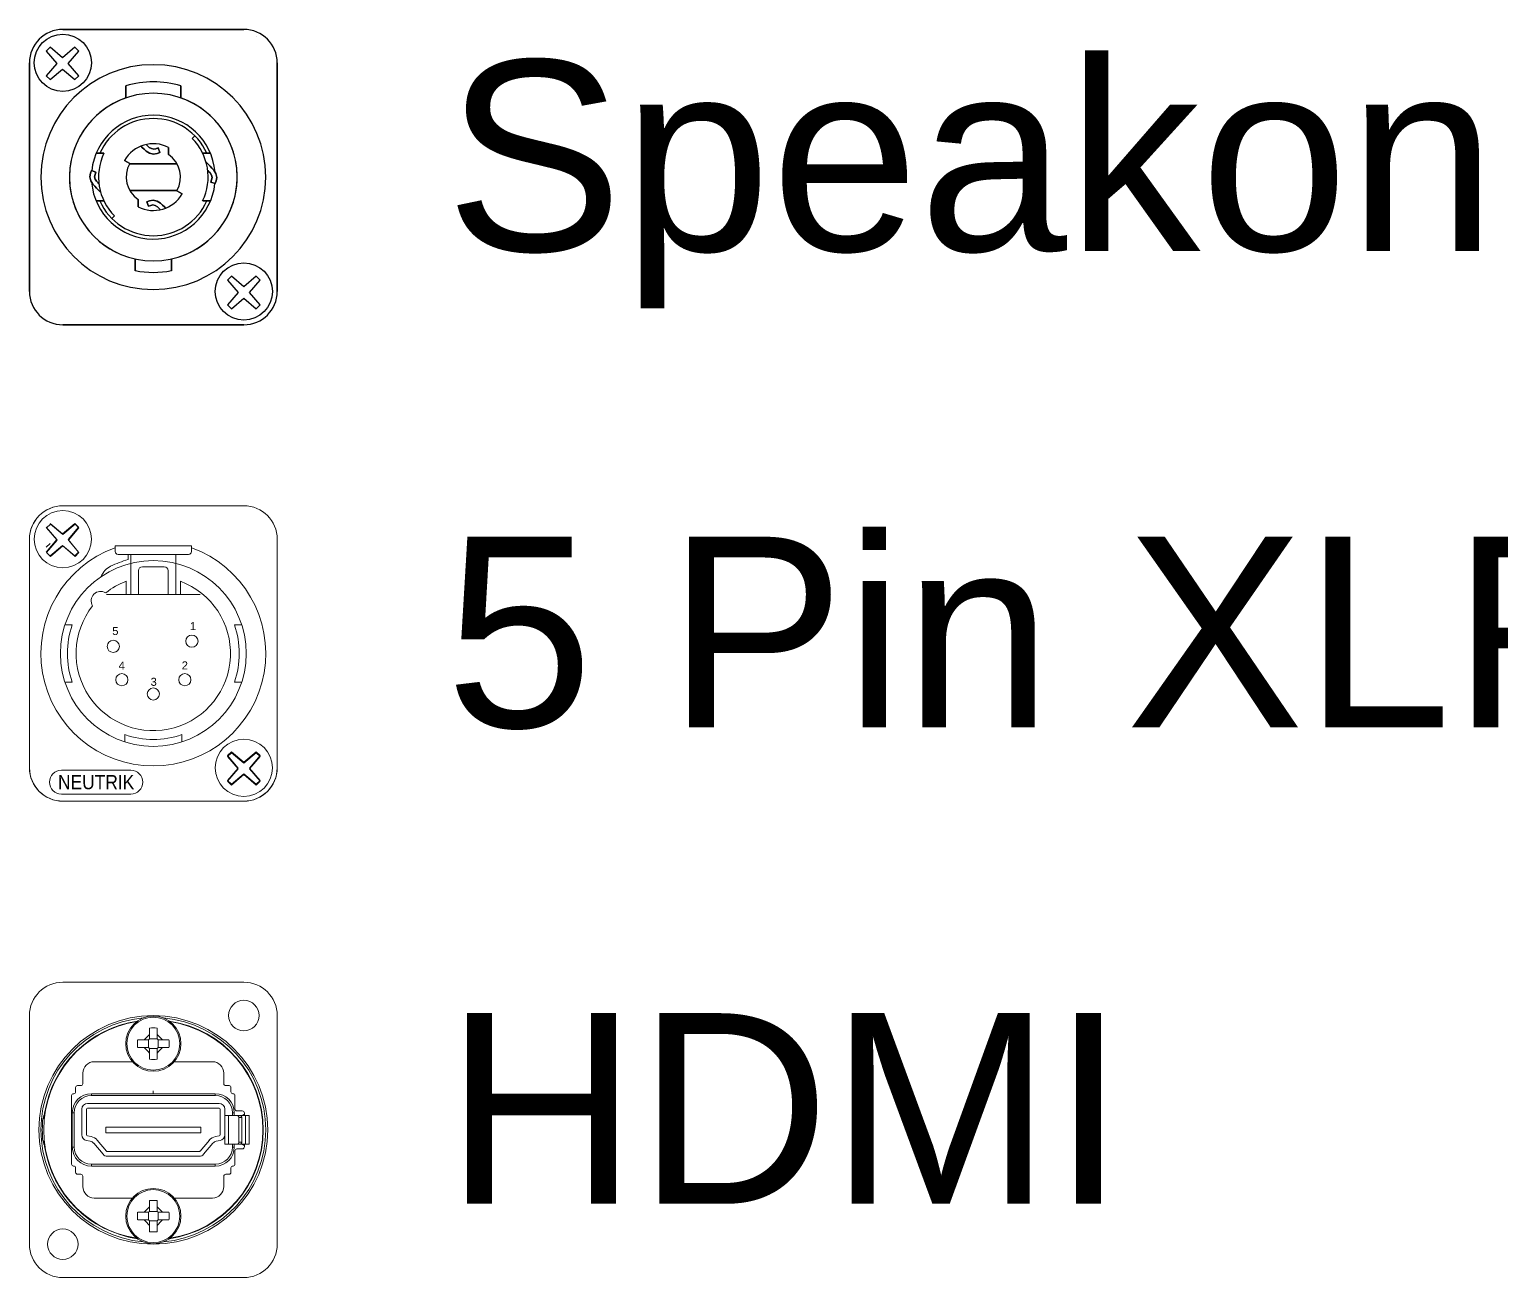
# Model space of a CAD drawing. Header units: millimetres. Extents: x -71336 to -35435, y -26189 to 22712.
# Drawn here: x -57807.6 to -57653.1, y -2673.4 to -2542.4 of the extents above; entities that cross this region are included whole.
import ezdxf
from ezdxf.enums import TextEntityAlignment as Align

# ---------------------------------------------------------------- set-up
doc = ezdxf.new("R2010")
doc.units = ezdxf.units.MM
doc.layers.add('SC - Equipment', color=7, linetype='Continuous', lineweight=13)
doc.styles.add('ARIAL', font='arial.ttf')
doc.styles.get("Standard").update_dxf_attribs({"font": 'arial.ttf', "height": 35})

# ---------------------------------------------------------------- blocks, each defined once
blk = doc.blocks.new('A$C1A634837')
for p, q in [((22.5, 31), (3.5, 31)), ((1.76, 28.75), (2.86, 27.45)), ((3.46, 28.05), (2.16, 29.15)), ((4.76, 29.15), (3.46, 28.05)), ((4.06, 27.45), (5.16, 28.75)), ((5.16, 28.75), (4.76, 29.15)), ((0, 27.5), (0, 3.5)), ((2.86, 27.45), (1.76, 26.15)), ((2.16, 27.06), (1.76, 26.65)), ((2.16, 25.75), (3.46, 26.85)), ((3.46, 26.85), (4.76, 25.75)), ((5.16, 26.15), (4.06, 27.45)), ((26, 27.5), (26, 3.5)), ((4.76, 25.75), (5.16, 26.15)), ((21.2, 5.18), (20.8, 4.78)), ((20.8, 4.78), (21.9, 3.48)), ((22.5, 4.08), (21.2, 5.18)), ((23.8, 5.18), (22.5, 4.08)), ((23.1, 3.48), (24.2, 4.78)), ((24.2, 4.78), (23.8, 5.18)), ((21.9, 3.48), (20.8, 2.18)), ((24.2, 2.18), (23.1, 3.48)), ((20.8, 2.18), (21.2, 1.78)), ((21.2, 1.78), (22.5, 2.88)), ((22.5, 2.88), (23.8, 1.78)), ((23.8, 1.78), (24.2, 2.18)), ((22.5, 0), (3.5, 0)), ((3.5, 0), (22.5, 0))]:
    blk.add_line(p, q)
for centre, major_axis, start_param, end_param in [((3.5, 27.5), (3.5, 0), 1.5708, 3.141597), ((22.5, 27.5), (3.5, 0), 0, 1.570796), ((3.5, 27.5), (3, 0), 0, 6.283185), ((22.5, 3.5), (3, 0), 0, 6.283185), ((3.5, 3.5), (2.47, 2.47), 2.356194, 3.926991), ((22.5, 3.5), (-2.47, 2.47), 2.356194, 3.926991)]:
    blk.add_ellipse(centre, major_axis=major_axis, ratio=1, start_param=start_param, end_param=end_param)
blk = doc.blocks.new('XLR 5 PIN MALE')
at = {"layer": 'SC - Equipment'}
for p, q in [((8.32, 31), (3.5, 31)), ((22.5, 31), (17.68, 31)), ((2.2, 29.09), (1.8, 28.69)), ((1.8, 28.69), (1.8, 28.69)), ((1.8, 28.69), (2.9, 27.39)), ((3.5, 27.99), (2.2, 29.09)), ((4.8, 29.09), (3.5, 27.99)), ((4.1, 27.39), (5.2, 28.69)), ((5.2, 28.69), (4.8, 29.09)), ((0, 3.5), (0, 27.5)), ((2.9, 27.39), (1.8, 26.09)), ((2.2, 25.69), (3.5, 26.79)), ((3.5, 26.79), (4.8, 25.69)), ((5.2, 26.09), (4.1, 27.39)), ((26, 27.5), (26, 3.5)), ((1.8, 26.09), (2.2, 25.69)), ((4.8, 25.69), (5.2, 26.09)), ((4.49, 18.5), (3.72, 18.5)), ((21.51, 18.5), (22.28, 18.5)), ((4.49, 12.5), (3.72, 12.5)), ((21.51, 12.5), (22.28, 12.5)), ((10, 6.99), (10, 6.22)), ((16, 6.99), (16, 6.22)), ((21.2, 5.09), (20.8, 4.69)), ((20.8, 4.69), (20.8, 4.69)), ((20.8, 4.69), (21.9, 3.39)), ((22.5, 3.99), (21.2, 5.09)), ((23.8, 5.09), (22.5, 3.99)), ((23.1, 3.39), (24.2, 4.69)), ((24.2, 4.69), (23.8, 5.09)), ((3.35, 3.25), (10.64, 3.25)), ((21.9, 3.39), (20.8, 2.09)), ((24.2, 2.09), (23.1, 3.39)), ((20.8, 2.09), (21.2, 1.69)), ((21.2, 1.69), (22.5, 2.79)), ((22.5, 2.79), (23.8, 1.69)), ((23.8, 1.69), (24.2, 2.09)), ((3.35, 0.75), (10.64, 0.75)), ((22.5, 0), (3.5, 0))]:
    blk.add_line(p, q, dxfattribs=at)
at = {"layer": 'SC - Equipment', "linetype": 'Continuous'}
for p, q in [((9, 26.81), (9, 26.2)), ((17, 26.81), (17, 26.2)), ((9.3, 25.9), (10.35, 25.9)), ((10, 25.9), (16, 25.9)), ((10.35, 25.9), (10.35, 25.35)), ((10.65, 25.9), (10.65, 21.7)), ((15.35, 25.9), (15.35, 21.7)), ((15.65, 25.9), (16.7, 25.9)), ((11.45, 24.2), (11.45, 21.7)), ((11.85, 24.6), (14.15, 24.6)), ((14.55, 24.2), (14.55, 21.7)), ((8.1, 21.7), (17.9, 21.7)), ((10.15, 23.08), (10.15, 21.7)), ((15.85, 23.08), (15.85, 21.7))]:
    blk.add_line(p, q, dxfattribs=at)
at = {"layer": 'SC - Equipment'}
blk.add_lwpolyline([(9, 26.81), (17, 26.81)], dxfattribs=at)
for centre, radius in [((3.5, 27.5), 3), ((13, 15.5), 9.75), ((17.05, 16.8), 0.64), ((8.8, 16.25), 0.64), ((9.7, 12.75), 0.64), ((16.3, 12.75), 0.64), ((13, 11.25), 0.64), ((22.5, 3.5), 3)]:
    blk.add_circle(centre, radius, dxfattribs=at)
for centre, radius, start, end in [((3.5, 27.5), 3.5, 90, 180), ((22.5, 27.5), 3.5, 0, 90), ((13, 15.5), 11.8, 109.8149, 70.1851), ((13, 15.5), 8.1, 141.8804, 69.3994), ((7.48, 21.02), 1, 58.9849, 211.0151), ((13, 15.5), 8.1, 110.6006, 128.1196), ((13, 15.5), 9.02, 160.5849, 199.4151), ((13, 15.5), 9.02, 340.5849, 19.4151), ((13, 15.5), 9.02, 250.5849, 289.4151), ((3.5, 3.5), 3.5, 180, 270), ((3.35, 2), 1.25, 90, 270), ((10.64, 2), 1.25, 270, 90), ((22.5, 3.5), 3.5, 270, 0)]:
    blk.add_arc(centre, radius, start, end, dxfattribs=at)
at = {"layer": 'SC - Equipment', "linetype": 'Continuous'}
for centre, radius, start, end in [((13, 15.5), 10.2, 105.0584, 116.0416), ((9.3, 26.2), 0.3, 180, 270), ((16.7, 26.2), 0.3, 270, 0), ((9.4, 22.87), 2, 116.0416, 159.4649), ((11.85, 24.2), 0.4, 90, 180), ((14.15, 24.2), 0.4, 0, 90)]:
    blk.add_arc(centre, radius, start, end, dxfattribs=at)
at = {"layer": 'SC - Equipment'}
blk.add_blockref('A$C1A634837', (0, 0), dxfattribs=at)
for s, p in [('1', (16.84, 17.96)), ('5', (8.69, 17.44)), ('4', (9.36, 13.82)), ('2', (15.98, 13.83)), ('3', (12.71, 12.11))]:
    blk.add_text(s, height=0.84, dxfattribs=at).set_placement(p)
at = {"layer": 'SC - Equipment', "width": 0.869804}
blk.add_text('NEUTRIK', height=1.5, dxfattribs=at).set_placement((3, 1.25), (11, 1.25), align=Align.FIT)
blk = doc.blocks.new('NL4MP')
for p, q in [((-9.5, 15.5), (9.5, 15.5)), ((9.5, 15.5), (-9.5, 15.5)), ((-9.5, 15.5), (9.5, 15.5)), ((9.5, 15.5), (-9.5, 15.5)), ((9.5, 15.5), (9.5, 15.5)), ((9.5, 15.5), (9.5, 15.5)), ((10.78, 14.73), (10.78, 14.73)), ((10.78, 14.73), (10.78, 14.73)), ((-10.83, 13.63), (-11.23, 13.23)), ((-11.23, 13.23), (-11.23, 13.23)), ((-11.23, 13.23), (-10.13, 11.93)), ((-9.53, 12.53), (-10.83, 13.63)), ((-8.23, 13.63), (-9.53, 12.53)), ((-8.93, 11.93), (-7.83, 13.23)), ((-7.83, 13.23), (-8.23, 13.63)), ((-13, -12), (-13, 12)), ((-13, 12), (-13, -12)), ((-13, 12), (-13, 12)), ((-13, 12), (-13, 12)), ((-13, -12), (-13, 12)), ((-13, 12), (-13, -12)), ((-10.13, 11.93), (-11.23, 10.63)), ((-10.83, 10.23), (-9.53, 11.33)), ((-9.53, 11.33), (-8.23, 10.23)), ((-7.83, 10.63), (-8.93, 11.93)), ((13, 12), (13, -12)), ((13, -12), (13, 12)), ((13, 12), (13, 12)), ((13, 12), (13, 12)), ((13, 12), (13, -12)), ((13, -12), (13, 12)), ((-11.23, 10.63), (-10.83, 10.23)), ((-8.23, 10.23), (-7.83, 10.63)), ((-2.9, 9.57), (-2.9, 8.31)), ((-2.9, 8.31), (-2.9, 9.57)), ((2.9, 9.57), (2.9, 8.31)), ((2.9, 8.31), (2.9, 9.57)), ((-1.29, 3.25), (-1.16, 3.12)), ((-1.16, 3.12), (-1.29, 3.25)), ((-1.16, 3.12), (-0.95, 2.93)), ((-0.95, 2.93), (-1.16, 3.12)), ((-0.74, 3.42), (-0.6, 3.29)), ((-0.6, 3.29), (-0.74, 3.42)), ((-0.6, 3.29), (-0.44, 3.12)), ((-0.44, 3.12), (-0.6, 3.29)), ((-0.44, 3.12), (-0.2, 2.99)), ((-0.2, 2.99), (-0.44, 3.12)), ((1.6, 3.11), (1.6, 2.36)), ((1.6, 2.36), (1.6, 3.11)), ((4.35, 4.35), (4.07, 4.07)), ((4.07, 4.07), (4.35, 4.35)), ((-5.18, 2.5), (-6, 2.5)), ((-6, 2.5), (-5.18, 2.5)), ((-2.47, 1.42), (-3.03, 1.75)), ((-3.03, 1.75), (-2.47, 1.42)), ((-0.95, 2.93), (-0.74, 2.72)), ((-0.74, 2.72), (-0.95, 2.93)), ((-0.74, 2.72), (-0.39, 2.52)), ((-0.39, 2.52), (-0.74, 2.72)), ((-0.39, 2.52), (0.03, 2.41)), ((0.03, 2.41), (-0.39, 2.52)), ((-0.2, 2.99), (0.04, 2.92)), ((0.04, 2.92), (-0.2, 2.99)), ((0.03, 2.41), (0.4, 2.49)), ((0.4, 2.49), (0.03, 2.41)), ((0.04, 2.92), (0.27, 2.97)), ((0.27, 2.97), (0.04, 2.92)), ((0.27, 2.97), (0.52, 3.06)), ((0.52, 3.06), (0.27, 2.97)), ((0.4, 2.49), (0.68, 2.59)), ((0.68, 2.59), (0.4, 2.49)), ((0.52, 3.06), (0.68, 2.59)), ((0.68, 2.59), (0.52, 3.06)), ((6, 2.5), (5.18, 2.5)), ((5.18, 2.5), (6, 2.5)), ((5.52, 1.61), (5.96, 1.16)), ((5.96, 1.16), (5.52, 1.61)), ((-6.67, 0.03), (-6.59, 0.4)), ((-6.59, 0.4), (-6.67, 0.03)), ((-6.56, -0.39), (-6.67, 0.03)), ((-6.67, 0.03), (-6.56, -0.39)), ((-6.59, 0.4), (-6.49, 0.68)), ((-6.49, 0.68), (-6.59, 0.4)), ((-6.02, 0.52), (-6.49, 0.68)), ((-6.49, 0.68), (-6.02, 0.52)), ((-6.16, 0.04), (-6.11, 0.26)), ((-6.11, 0.26), (-6.16, 0.04)), ((-6.09, -0.2), (-6.16, 0.04)), ((-6.16, 0.04), (-6.09, -0.2)), ((-6.11, 0.26), (-6.02, 0.52)), ((-6.02, 0.52), (-6.11, 0.26)), ((2.48, 1.4), (-2.48, 1.4)), ((-2.48, 1.4), (2.48, 1.4)), ((5.71, 0.69), (5.79, 0.6)), ((5.79, 0.6), (5.71, 0.69)), ((5.79, 0.6), (5.96, 0.44)), ((5.96, 0.44), (5.79, 0.6)), ((5.96, 1.16), (6.15, 0.95)), ((6.15, 0.95), (5.96, 1.16)), ((5.96, 0.44), (6.09, 0.2)), ((6.09, 0.2), (5.96, 0.44)), ((6.09, 0.2), (6.16, -0.04)), ((6.16, -0.04), (6.09, 0.2)), ((6.15, 0.95), (6.36, 0.74)), ((6.36, 0.74), (6.15, 0.95)), ((6.36, 0.74), (6.56, 0.39)), ((6.56, 0.39), (6.36, 0.74)), ((6.56, 0.39), (6.67, -0.03)), ((6.67, -0.03), (6.56, 0.39)), ((-6.36, -0.74), (-6.56, -0.39)), ((-6.56, -0.39), (-6.36, -0.74)), ((-6.15, -0.95), (-6.36, -0.74)), ((-6.36, -0.74), (-6.15, -0.95)), ((-5.96, -1.16), (-6.15, -0.95)), ((-6.15, -0.95), (-5.96, -1.16)), ((-5.96, -0.44), (-6.09, -0.2)), ((-6.09, -0.2), (-5.96, -0.44)), ((-5.79, -0.6), (-5.96, -0.44)), ((-5.96, -0.44), (-5.79, -0.6)), ((-5.52, -1.61), (-5.96, -1.16)), ((-5.96, -1.16), (-5.52, -1.61)), ((-5.71, -0.69), (-5.79, -0.6)), ((-5.79, -0.6), (-5.71, -0.69)), ((2.48, -1.4), (-2.48, -1.4)), ((-2.48, -1.4), (2.48, -1.4)), ((3.03, -1.75), (2.47, -1.43)), ((2.47, -1.43), (3.03, -1.75)), ((6.11, -0.27), (6.02, -0.52)), ((6.02, -0.52), (6.11, -0.27)), ((6.02, -0.52), (6.49, -0.68)), ((6.49, -0.68), (6.02, -0.52)), ((6.16, -0.04), (6.11, -0.27)), ((6.11, -0.27), (6.16, -0.04)), ((6.59, -0.4), (6.49, -0.68)), ((6.49, -0.68), (6.59, -0.4)), ((6.67, -0.03), (6.59, -0.4)), ((6.59, -0.4), (6.67, -0.03)), ((-5.18, -2.5), (-6, -2.5)), ((-6, -2.5), (-5.18, -2.5)), ((-1.6, -2.36), (-1.6, -3.11)), ((-1.6, -3.11), (-1.6, -2.36)), ((-0.4, -2.49), (-0.68, -2.59)), ((-0.68, -2.59), (-0.4, -2.49)), ((-0.52, -3.06), (-0.68, -2.59)), ((-0.68, -2.59), (-0.52, -3.06)), ((-0.26, -2.97), (-0.52, -3.06)), ((-0.52, -3.06), (-0.26, -2.97)), ((-0.03, -2.41), (-0.4, -2.49)), ((-0.4, -2.49), (-0.03, -2.41)), ((-0.04, -2.92), (-0.26, -2.97)), ((-0.26, -2.97), (-0.04, -2.92)), ((0.2, -2.99), (-0.04, -2.92)), ((-0.04, -2.92), (0.2, -2.99)), ((0.39, -2.52), (-0.03, -2.41)), ((-0.03, -2.41), (0.39, -2.52)), ((0.44, -3.12), (0.2, -2.99)), ((0.2, -2.99), (0.44, -3.12)), ((0.74, -2.72), (0.39, -2.52)), ((0.39, -2.52), (0.74, -2.72)), ((0.95, -2.93), (0.74, -2.72)), ((0.74, -2.72), (0.95, -2.93)), ((1.16, -3.12), (0.95, -2.93)), ((0.95, -2.93), (1.16, -3.12)), ((6, -2.5), (5.18, -2.5)), ((5.18, -2.5), (6, -2.5)), ((-4.07, -4.07), (-4.35, -4.35)), ((-4.35, -4.35), (-4.07, -4.07)), ((0.6, -3.29), (0.44, -3.12)), ((0.44, -3.12), (0.6, -3.29)), ((0.74, -3.42), (0.6, -3.29)), ((0.6, -3.29), (0.74, -3.42)), ((1.29, -3.25), (1.16, -3.12)), ((1.16, -3.12), (1.29, -3.25)), ((-1.9, -9.82), (-1.9, -8.59)), ((-1.9, -8.59), (-1.9, -9.82)), ((1.9, -9.82), (1.9, -8.59)), ((1.9, -8.59), (1.9, -9.82)), ((8.2, -10.41), (7.8, -10.81)), ((7.8, -10.81), (7.8, -10.81)), ((7.8, -10.81), (8.9, -12.11)), ((9.5, -11.51), (8.2, -10.41)), ((10.8, -10.41), (9.5, -11.51)), ((10.1, -12.11), (11.2, -10.81)), ((11.2, -10.81), (10.8, -10.41)), ((8.9, -12.11), (7.8, -13.41)), ((11.2, -13.41), (10.1, -12.11)), ((7.8, -13.41), (8.2, -13.81)), ((8.2, -13.81), (9.5, -12.71)), ((9.5, -12.71), (10.8, -13.81)), ((10.8, -13.81), (11.2, -13.41)), ((9.5, -15.5), (-9.5, -15.5)), ((-9.5, -15.5), (9.5, -15.5)), ((9.5, -15.5), (-9.5, -15.5)), ((-9.5, -15.5), (9.5, -15.5)), ((9.5, -15.5), (9.5, -15.5)), ((9.5, -15.5), (9.5, -15.5))]:
    blk.add_line(p, q)
for centre, major_axis, start_param, end_param in [((-9.5, 12), (3.5, 0), 1.570797, 3.141593), ((-9.5, 12), (3.5, 0), 1.570797, 3.141593), ((9.5, 12), (3.5, 0), 0, 1.570796), ((9.5, 12), (3.5, 0), 0, 1.570796), ((-9.5, 12), (3, 0), 0, 6.283185), ((0, 0), (11.8, 0), 0, 6.283185), ((0, 0), (10, 0), 1.276569, 1.865023), ((0, 0), (8.8, 0), 1.906619, 4.494767), ((0, 0), (8.8, 0), 0, 6.283185), ((0, 0), (8.8, 0), 4.930011, 7.51816), ((0, 0), (6.5, 0), 0.082068, 3.038109), ((0, 0), (6.15, 0), 0.418624, 2.722968), ((0, 0), (3.5, 0), 1.096016, 2.617994), ((0, 0), (5.75, 0), 5.833388, 7.068583), ((0, 0), (5.75, 0), 2.691796, 3.926991), ((0, 0), (2.85, 0), 5.759586, 7.2579), ((0, 0), (2.85, 0), 2.617994, 4.116308), ((0, 0), (6.5, 0), 3.223661, 6.179701), ((0, 0), (6.15, 0), 3.560217, 5.864561), ((0, 0), (3.5, 0), 4.237609, 5.759586), ((9.5, -12), (3, 0), 0, 6.283185), ((0, 0), (10, 0), 4.521227, 4.903551), ((-9.5, -12), (3.5, 0), 3.141593, 4.712389), ((-9.5, -12), (3.5, 0), 3.141593, 4.712389), ((9.5, -12), (3.5, 0), 4.712389, 6.283185), ((9.5, -12), (3.5, 0), 4.712389, 6.283185)]:
    blk.add_ellipse(centre, major_axis=major_axis, ratio=1, start_param=start_param, end_param=end_param)
blk = doc.blocks.new('HDMI FEMALE')
at = {"layer": 'SC - Equipment'}
for p, q in [((9.5, 15.5), (-9.5, 15.5)), ((-13, 12), (-13, -12)), ((13, -12), (13, 12)), ((-1.64, 9.45), (-0.5, 9.45)), ((-0.4, 9.55), (-0.5, 9.45)), ((-0.5, 9.45), (-0.5, 8.65)), ((-0.4, 9.55), (-0.4, 10.69)), ((0.4, 9.55), (-0.4, 9.55)), ((0.4, 9.55), (0.4, 10.69)), ((0.5, 9.45), (0.4, 9.55)), ((0.5, 8.65), (0.5, 9.45)), ((1.64, 9.45), (0.5, 9.45)), ((-1.64, 8.65), (-0.5, 8.65)), ((-0.5, 8.65), (-0.4, 8.55)), ((-0.4, 7.41), (-0.4, 8.55)), ((0.4, 8.55), (-0.4, 8.55)), ((0.4, 8.55), (0.5, 8.65)), ((0.4, 7.41), (0.4, 8.55)), ((1.64, 8.65), (0.5, 8.65)), ((-6.2, 7.15), (-2.19, 7.15)), ((2.19, 7.15), (6.2, 7.15)), ((-7.95, 4.65), (-7.6, 4.65)), ((-7.4, 4.85), (-7.4, 5.95)), ((7.4, 5.95), (7.4, 4.85)), ((7.6, 4.65), (7.95, 4.65)), ((-8.57, -3.6), (-8.57, 3.6)), ((-8.37, 3.8), (-8.35, 3.8)), ((-8.15, 4), (-8.15, 4.45)), ((6.5, 3.8), (-6.5, 3.8)), ((-6.5, 3.6), (-6.5, 3.8)), ((6.5, 3.6), (-6.5, 3.6)), ((0, 3.8), (0, 4.1)), ((6.5, 3.6), (6.5, 3.8)), ((8.15, 4.45), (8.15, 4)), ((8.35, 3.8), (8.37, 3.8)), ((8.57, 3.6), (8.57, 2.2)), ((-11.44, 1.55), (-11.49, 1.5)), ((-11.44, 1.55), (-11.39, 1.55)), ((-11.4, 1.75), (-11.36, 1.75)), ((-8.3, 1.8), (-8.5, 1.8)), ((-8.5, 1.8), (-8.5, -1.8)), ((-8.3, 1.8), (-8.3, -1.8)), ((-7.5, 2.17), (-7.5, -0.52)), ((-7, 2.17), (-7, -0.52)), ((6.9, 2.77), (-6.9, 2.77)), ((6.9, 2.27), (-6.9, 2.27)), ((7, -0.52), (7, 2.17)), ((7.5, -0.52), (7.5, 2.17)), ((8.3, 1.5), (8.3, 1.8)), ((8.3, 1.8), (8.5, 1.8)), ((8.5, 1.5), (8.5, 1.8)), ((8.77, 2), (9.32, 2)), ((9.57, 1.75), (9.57, 1.5)), ((-11.43, 1.2), (-11.59, 1.2)), ((-11.52, 1.3), (-11.42, 1.3)), ((-11.49, 1.5), (-11.4, 1.5)), ((5, 0.3), (-5, 0.3)), ((-5, 0.3), (-5, -0.3)), ((5, -0.3), (5, 0.3)), ((7.88, 1.5), (7.5, 1.5)), ((7.88, 1.5), (7.88, -1.5)), ((9.12, 1.5), (7.88, 1.5)), ((8.97, -1.3), (8.97, 1.3)), ((8.97, 1.3), (9.28, 1.3)), ((9.12, 1.5), (10.06, 1.5)), ((9.28, -1.3), (9.28, 1.3)), ((9.66, 1.5), (9.66, -1.5)), ((10.06, 1.5), (10.06, -1.5)), ((-11.59, -1.2), (-11.43, -1.2)), ((-11.42, -1.3), (-11.52, -1.3)), ((-11.44, -1.55), (-11.49, -1.5)), ((-11.4, -1.5), (-11.49, -1.5)), ((-7.01, -1.11), (-6.61, -1.19)), ((-6.92, -0.62), (-6.52, -0.69)), ((-6.26, -1.39), (-5.28, -2.56)), ((-5.88, -1.07), (-4.9, -2.24)), ((-5, -0.3), (5, -0.3)), ((4.9, -2.24), (5.88, -1.07)), ((5.28, -2.56), (6.26, -1.39)), ((6.52, -0.69), (6.92, -0.62)), ((6.61, -1.19), (7.01, -1.11)), ((7.49, -0.62), (7.49, -1.5)), ((7.49, -1.5), (7.88, -1.5)), ((7.88, -1.5), (9.12, -1.5)), ((8.3, -1.8), (8.3, -1.5)), ((8.5, -1.8), (8.5, -1.5)), ((8.97, -1.3), (9.28, -1.3)), ((10.06, -1.5), (9.12, -1.5)), ((9.57, -1.5), (9.57, -1.75)), ((-11.39, -1.55), (-11.44, -1.55)), ((-11.36, -1.75), (-11.4, -1.75)), ((-8.3, -1.8), (-8.5, -1.8)), ((-4.82, -2.27), (4.82, -2.27)), ((-4.82, -2.77), (4.82, -2.77)), ((8.3, -1.8), (8.5, -1.8)), ((8.57, -2.2), (8.57, -3.6)), ((9.32, -2), (8.77, -2)), ((-8.35, -3.8), (-8.37, -3.8)), ((-8.15, -4.45), (-8.15, -4)), ((-6.5, -3.6), (6.5, -3.6)), ((-6.5, -3.6), (-6.5, -3.8)), ((-6.5, -3.8), (6.5, -3.8)), ((6.5, -3.6), (6.5, -3.8)), ((8.15, -4), (8.15, -4.45)), ((8.37, -3.8), (8.35, -3.8)), ((-7.6, -4.65), (-7.95, -4.65)), ((-7.4, -5.95), (-7.4, -4.85)), ((7.4, -4.85), (7.4, -5.95)), ((7.95, -4.65), (7.6, -4.65)), ((-2.19, -7.15), (-6.2, -7.15)), ((-0.4, -8.55), (-0.4, -7.41)), ((0.4, -8.55), (0.4, -7.41)), ((6.2, -7.15), (2.19, -7.15)), ((-1.64, -8.65), (-0.5, -8.65)), ((-0.4, -8.55), (-0.5, -8.65)), ((-0.5, -8.65), (-0.5, -9.45)), ((0.4, -8.55), (-0.4, -8.55)), ((0.5, -8.65), (0.4, -8.55)), ((1.64, -8.65), (0.5, -8.65)), ((0.5, -9.45), (0.5, -8.65)), ((-1.64, -9.45), (-0.5, -9.45)), ((-0.5, -9.45), (-0.4, -9.55)), ((0.4, -9.55), (-0.4, -9.55)), ((-0.4, -10.69), (-0.4, -9.55)), ((0.4, -9.55), (0.5, -9.45)), ((0.4, -10.69), (0.4, -9.55)), ((1.64, -9.45), (0.5, -9.45)), ((-9.5, -15.5), (9.5, -15.5))]:
    blk.add_line(p, q, dxfattribs=at)
for centre, radius in [((9.5, 12), 1.6), ((0, 0), 12), ((0, 9.05), 2.9), ((0, 9.05), 2.78), ((0, -9.05), 2.9), ((0, -9.05), 2.78), ((-9.5, -12), 1.6)]:
    blk.add_circle(centre, radius, dxfattribs=at)
for centre, radius, start, end in [((-9.5, 12), 3.5, 90, 180), ((9.5, 12), 3.5, 0, 90), ((0, 0), 11.8, 95.2212, 264.7788), ((0, 0), 11.5, 98.7385, 261.2615), ((0, 0), 11.54, 98.3468, 171.2818), ((0, 0), 11.8, 275.2212, 84.7788), ((0, 0), 11.54, 278.3483, 81.6517), ((0, 0), 11.5, 278.7385, 81.2615), ((10.65, 9.05), 12.3, 178.1371, 180.0002), ((27.7, -18.65), 40.14, 134.4148, 135.5852), ((0, -1.6), 12.3, 88.137, 91.863), ((-27.7, -18.65), 40.14, 44.4148, 45.5852), ((-10.65, 9.05), 12.3, 359.9992, 1.8635), ((10.65, 9.05), 12.3, 179.9992, 181.8635), ((27.7, 36.74), 40.14, 224.4148, 225.5852), ((-27.7, 36.74), 40.14, 314.4148, 315.5852), ((-10.65, 9.05), 12.3, 358.1371, 0.0002), ((-6.2, 5.95), 1.2, 90, 180), ((0, 19.7), 12.3, 268.137, 271.863), ((6.2, 5.95), 1.2, 0, 90), ((-7.95, 4.45), 0.2, 90, 180), ((-7.6, 4.85), 0.2, 270, 0), ((7.6, 4.85), 0.2, 180, 270), ((7.95, 4.45), 0.2, 0, 90), ((-8.37, 3.6), 0.2, 90, 180), ((-6.5, 1.8), 2, 90, 180), ((-8.35, 4), 0.2, 270, 0), ((-6.5, 1.8), 1.8, 90, 180), ((6.5, 1.8), 2, 0, 90), ((6.5, 1.8), 1.8, 0, 90), ((8.35, 4), 0.2, 180, 270), ((8.37, 3.6), 0.2, 0, 90), ((-6.9, 2.17), 0.6, 90, 180), ((-6.9, 2.17), 0.1, 90, 180), ((6.9, 2.17), 0.6, 0, 90), ((6.9, 2.17), 0.1, 0, 90), ((8.77, 2.2), 0.2, 180, 270), ((9.32, 1.75), 0.25, 0, 90), ((0, 0), 11.65, 174.0878, 185.9122), ((0, 0), 11.59, 173.5429, 174.057), ((9.21, 2), 0.502, 281.4437, 286.9969), ((0, 0), 11.59, 185.943, 186.4571), ((-6.9, -0.52), 0.6, 180, 259.6588), ((-6.9, -0.52), 0.1, 180, 259.6588), ((-6.72, -1.78), 0.6, 40, 79.6588), ((-6.72, -1.78), 1.1, 40, 79.6588), ((6.72, -1.78), 1.1, 100.3412, 140), ((6.72, -1.78), 0.6, 100.3412, 140), ((6.9, -0.52), 0.1, 280.3412, 0), ((6.9, -0.52), 0.6, 280.3412, 0), ((9.21, -2), 0.502, 73.0512, 78.5558), ((0, 0), 11.54, 188.7182, 261.6532), ((-6.5, -1.8), 2, 180, 270), ((-6.5, -1.8), 1.8, 180, 270), ((-4.82, -2.17), 0.6, 220, 270), ((-4.82, -2.17), 0.1, 220, 270), ((4.82, -2.17), 0.1, 270, 320), ((4.82, -2.17), 0.6, 270, 320), ((6.5, -1.8), 2, 270, 0), ((6.5, -1.8), 1.8, 270, 0), ((8.77, -2.2), 0.2, 90, 180), ((9.32, -1.75), 0.25, 270, 0), ((-8.37, -3.6), 0.2, 180, 270), ((-8.35, -4), 0.2, 0, 90), ((-7.95, -4.45), 0.2, 180, 270), ((7.95, -4.45), 0.2, 270, 0), ((8.35, -4), 0.2, 90, 180), ((8.37, -3.6), 0.2, 270, 0), ((-7.6, -4.85), 0.2, 0, 90), ((-6.2, -5.95), 1.2, 180, 270), ((6.2, -5.95), 1.2, 270, 0), ((7.6, -4.85), 0.2, 90, 180), ((0, -19.7), 12.3, 88.137, 91.863), ((10.65, -9.05), 12.3, 178.1371, 180.0002), ((10.65, -9.05), 12.3, 179.9992, 181.8635), ((27.7, -36.74), 40.14, 134.4148, 135.5852), ((-27.7, -36.74), 40.14, 44.4148, 45.5852), ((-10.65, -9.05), 12.3, 359.9992, 1.8635), ((-10.65, -9.05), 12.3, 358.1371, 0.0002), ((27.7, 18.65), 40.14, 224.4148, 225.5852), ((0, 1.6), 12.3, 268.137, 271.863), ((-27.7, 18.65), 40.14, 314.4148, 315.5852), ((-9.5, -12), 3.5, 180, 270), ((9.5, -12), 3.5, 270, 0)]:
    blk.add_arc(centre, radius, start, end, dxfattribs=at)
for points, knots in [([(-11.44, 1.55), (-11.44, 1.55), (-11.44, 1.55), (-11.44, 1.55), (-11.43, 1.56), (-11.43, 1.57), (-11.43, 1.57), (-11.43, 1.59), (-11.43, 1.61), (-11.42, 1.64), (-11.42, 1.67), (-11.41, 1.71), (-11.41, 1.74), (-11.4, 1.75)], [0, 0, 0, 0, 0.006887, 0.023061, 0.048432, 0.082812, 0.125822, 0.177009, 0.301942, 0.452687, 0.623599, 0.808492, 1, 1, 1, 1]), ([(9.35, 1.52), (9.38, 1.53), (9.43, 1.55), (9.5, 1.6), (9.55, 1.65), (9.57, 1.71), (9.57, 1.74), (9.57, 1.75)], [0, 0, 0, 0, 0.247537, 0.497609, 0.748218, 0.874206, 1, 1, 1, 1]), ([(9.49, 1.54), (9.52, 1.57), (9.56, 1.63), (9.57, 1.71), (9.57, 1.75)], [0, 0, 0, 0, 0.47594, 1, 1, 1, 1]), ([(-11.52, 1.3), (-11.52, 1.32), (-11.51, 1.34), (-11.51, 1.38), (-11.5, 1.41), (-11.5, 1.44), (-11.5, 1.46), (-11.49, 1.48), (-11.49, 1.49), (-11.49, 1.49), (-11.49, 1.5), (-11.49, 1.5), (-11.49, 1.5), (-11.49, 1.5)], [0, 0, 0, 0, 0.191756, 0.376802, 0.547731, 0.698395, 0.823205, 0.874334, 0.917292, 0.951629, 0.976968, 0.993122, 1, 1, 1, 1]), ([(8.97, 1.3), (8.97, 1.33), (8.96, 1.38), (8.93, 1.44), (8.88, 1.49), (8.84, 1.5), (8.81, 1.5)], [0, 0, 0, 0, 0.276677, 0.538489, 0.777849, 1, 1, 1, 1]), ([(9.12, 1.5), (9.14, 1.5), (9.19, 1.49), (9.24, 1.44), (9.27, 1.38), (9.28, 1.33), (9.28, 1.3)], [0, 0, 0, 0, 0.222151, 0.461511, 0.723323, 1, 1, 1, 1]), ([(9.44, 1.51), (9.44, 1.51), (9.46, 1.52), (9.48, 1.53), (9.49, 1.54)], [0, 0, 0, 0, 0.241303, 1, 1, 1, 1]), ([(-11.49, -1.5), (-11.49, -1.5), (-11.49, -1.5), (-11.49, -1.5), (-11.49, -1.49), (-11.49, -1.49), (-11.49, -1.48), (-11.5, -1.46), (-11.5, -1.44), (-11.5, -1.41), (-11.51, -1.38), (-11.51, -1.34), (-11.52, -1.32), (-11.52, -1.3)], [0, 0, 0, 0, 0.006878, 0.023032, 0.048371, 0.082708, 0.125666, 0.176795, 0.301605, 0.452269, 0.623198, 0.808244, 1, 1, 1, 1]), ([(8.81, -1.5), (8.84, -1.5), (8.88, -1.49), (8.93, -1.44), (8.96, -1.38), (8.97, -1.33), (8.97, -1.3)], [0, 0, 0, 0, 0.222151, 0.461511, 0.723323, 1, 1, 1, 1]), ([(9.28, -1.3), (9.28, -1.33), (9.27, -1.38), (9.24, -1.44), (9.19, -1.49), (9.14, -1.5), (9.12, -1.5)], [0, 0, 0, 0, 0.276677, 0.538489, 0.777849, 1, 1, 1, 1]), ([(9.57, -1.75), (9.57, -1.74), (9.57, -1.71), (9.55, -1.65), (9.5, -1.6), (9.43, -1.55), (9.38, -1.53), (9.35, -1.52)], [0, 0, 0, 0, 0.125797, 0.251788, 0.5024, 0.752473, 1, 1, 1, 1]), ([(9.49, -1.54), (9.49, -1.54), (9.47, -1.53), (9.45, -1.52), (9.44, -1.51)], [0, 0, 0, 0, 0.259838, 1, 1, 1, 1]), ([(9.57, -1.75), (9.57, -1.71), (9.56, -1.63), (9.52, -1.57), (9.49, -1.54)], [0, 0, 0, 0, 0.52406, 1, 1, 1, 1]), ([(-11.4, -1.75), (-11.41, -1.74), (-11.41, -1.71), (-11.42, -1.67), (-11.42, -1.64), (-11.43, -1.61), (-11.43, -1.59), (-11.43, -1.57), (-11.43, -1.57), (-11.43, -1.56), (-11.44, -1.55), (-11.44, -1.55), (-11.44, -1.55), (-11.44, -1.55)], [0, 0, 0, 0, 0.191508, 0.376401, 0.547313, 0.698058, 0.822991, 0.874178, 0.917188, 0.951568, 0.976939, 0.993113, 1, 1, 1, 1])]:
    blk.add_open_spline(points, degree=3, knots=knots, dxfattribs=at)

msp = doc.modelspace()

# ---------------------------------------------------------------- block references
at = {"color": 0}
msp.add_blockref('NL4MP', (-57794.621, -2557.862), dxfattribs=at)
msp.add_blockref('HDMI FEMALE', (-57794.621, -2657.862))
at = {"layer": 'SC - Equipment', "ltscale": 5}
msp.add_blockref('XLR 5 PIN MALE', (-57807.621, -2623.362), dxfattribs=at)

# ---------------------------------------------------------------- texts
at = {"ltscale": 5, "char_height": 20, "attachment_point": 1, "style": 'ARIAL'}
for s, width, insert in [('Speakon', 182.80297, (-57763.982, -2545.609)), ('5 Pin XLR Male', 245.11005, (-57763.982, -2595.609)), ('HDMI', 245.11005, (-57763.982, -2645.609))]:
    msp.add_mtext_dynamic_manual_height_columns(s, width=width, gutter_width=750, heights=[0], dxfattribs=dict(at, insert=insert))

doc.saveas('drawing.dxf')
